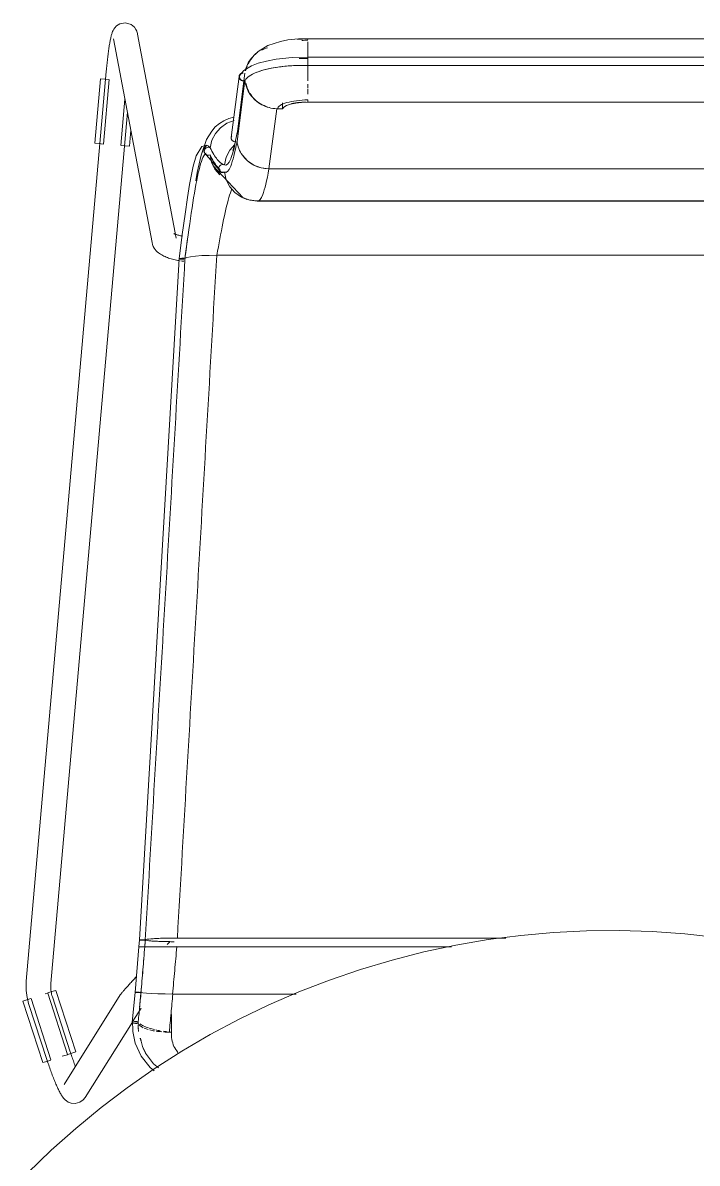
# Model space of a CAD drawing. Header units: millimetres. Extents: x 155927 to 295199, y -4084 to 97293.
# Drawn here: x 216635 to 216964, y 12593 to 13148 of the extents above; entities that cross this region are included whole.
import ezdxf

# ---------------------------------------------------------------- set-up
doc = ezdxf.new("R2010")
doc.units = ezdxf.units.MM
doc.header["$MEASUREMENT"] = 0
doc.layers.add('I-FURN', color=8, linetype='CONTINUOUS', lineweight=9)

msp = doc.modelspace()

# ---------------------------------------------------------------- linework, layer by layer
at = {"layer": 'I-FURN'}
for p, q in [((216682.38, 13147.84), (216680.73, 13146.8)), ((216685.14, 13148.32), (216682.38, 13147.84)), ((216687.89, 13147.49), (216685.14, 13148.32)), ((216687.89, 13147.49), (216689.47, 13146.17)), ((216678.22, 13142.13), (216678.11, 13141.71)), ((216678.32, 13142.53), (216678.22, 13142.13)), ((216678.44, 13142.93), (216678.32, 13142.53)), ((216678.56, 13143.32), (216678.44, 13142.93)), ((216678.71, 13143.73), (216678.56, 13143.32)), ((216678.87, 13144.15), (216678.71, 13143.73)), ((216679.09, 13144.63), (216678.87, 13144.15)), ((216679.39, 13145.19), (216679.09, 13144.63)), ((216679.87, 13145.89), (216679.39, 13145.19)), ((216680.73, 13146.8), (216679.87, 13145.89)), ((216689.47, 13146.17), (216690.22, 13145.09)), ((216690.22, 13145.09), (216690.59, 13144.29)), ((216690.59, 13144.29), (216690.81, 13143.66)), ((216690.81, 13143.66), (216690.94, 13143.15)), ((216690.94, 13143.15), (216691.03, 13142.73)), ((216709.84, 13043.44), (216691.03, 13142.73)), ((216677.16, 13136.66), (216677.07, 13136.06)), ((216677.25, 13137.24), (216677.16, 13136.66)), ((216677.35, 13137.81), (216677.25, 13137.24)), ((216677.44, 13138.36), (216677.35, 13137.81)), ((216677.53, 13138.9), (216677.44, 13138.36)), ((216677.63, 13139.41), (216677.53, 13138.9)), ((216677.72, 13139.91), (216677.63, 13139.41)), ((216677.82, 13140.39), (216677.72, 13139.91)), ((216677.91, 13140.84), (216677.82, 13140.39)), ((216678.01, 13141.29), (216677.91, 13140.84)), ((216678.11, 13141.71), (216678.01, 13141.29)), ((216679.24, 13140.5), (216698.05, 13041.21)), ((216749.85, 13134.4), (216754.56, 13137.27)), ((216754.56, 13137.27), (216760.71, 13139.29)), ((216760.71, 13139.29), (216764.21, 13139.95)), ((216764.21, 13139.95), (216769.42, 13140.46)), ((216769.42, 13140.46), (216773.94, 13140.55)), ((216773.94, 13140.55), (216773.94, 13140.38)), ((217068.79, 13140.55), (216773.94, 13140.55)), ((216773.94, 13140.25), (216773.94, 13140.53)), ((216773.94, 13137.3), (216773.94, 13139.05)), ((216773.94, 13134.45), (216773.94, 13137.03)), ((216676.46, 13131.43), (216676.37, 13130.72)), ((216676.54, 13132.13), (216676.46, 13131.43)), ((216676.63, 13132.81), (216676.54, 13132.13)), ((216676.71, 13133.49), (216676.63, 13132.81)), ((216676.8, 13134.15), (216676.71, 13133.49)), ((216676.89, 13134.8), (216676.8, 13134.15)), ((216676.98, 13135.44), (216676.89, 13134.8)), ((216677.07, 13136.06), (216676.98, 13135.44)), ((216746.2, 13130.5), (216747.87, 13132.57)), ((216747.87, 13132.57), (216749.85, 13134.4)), ((216758.49, 13130.56), (216766.38, 13131.36)), ((216766.38, 13131.36), (216773.94, 13131.51)), ((216773.94, 13134.29), (216773.94, 13131.27)), ((216773.94, 13131.26), (216773.94, 13134.28)), ((217068.79, 13131.51), (216773.94, 13131.51)), ((216773.94, 13127.55), (216773.94, 13131.51)), ((216773.94, 13131.51), (216773.94, 13131.44)), ((216773.94, 13131.44), (216773.94, 13131.24)), ((216773.94, 13131.24), (216773.94, 13130.94)), ((216773.94, 13130.94), (216773.94, 13130.55)), ((216675.84, 13125.56), (216675.77, 13124.81)), ((216675.91, 13126.31), (216675.84, 13125.56)), ((216675.98, 13127.06), (216675.91, 13126.31)), ((216676.06, 13127.8), (216675.98, 13127.06)), ((216676.14, 13128.54), (216676.06, 13127.8)), ((216676.21, 13129.27), (216676.14, 13128.54)), ((216676.29, 13130), (216676.21, 13129.27)), ((216676.37, 13130.72), (216676.29, 13130)), ((216742.73, 13125.12), (216746.56, 13127.42)), ((216744.87, 13128.23), (216746.2, 13130.5)), ((216746.56, 13127.42), (216749.73, 13128.61)), ((216749.73, 13128.61), (216753.77, 13129.69)), ((216752.6, 13125.35), (216749.78, 13124.47)), ((216756.1, 13126.15), (216752.6, 13125.35)), ((216753.77, 13129.69), (216758.49, 13130.56)), ((216761.54, 13126.98), (216756.1, 13126.15)), ((216767.52, 13127.46), (216761.54, 13126.98)), ((216773.94, 13127.55), (216767.52, 13127.46)), ((216773.94, 13130.55), (216773.94, 13130.09)), ((216773.94, 13130.09), (216773.94, 13129.6)), ((216773.94, 13129.6), (216773.94, 13129.1)), ((216773.94, 13129.1), (216773.94, 13128.63)), ((216773.94, 13128.63), (216773.94, 13128.21)), ((216773.94, 13128.21), (216773.94, 13127.88)), ((216773.94, 13127.88), (216773.94, 13127.66)), ((216773.94, 13127.66), (216773.94, 13127.55)), ((216773.94, 13127.58), (216773.94, 13123.76)), ((216773.94, 13123.76), (216773.94, 13127.58)), ((216773.94, 13127.55), (217068.79, 13127.55)), ((216675.76, 13124.65), (216636.81, 12681.33)), ((216670.19, 13089.63), (216672.95, 13121.04)), ((216672.95, 13121.04), (216674.99, 13120.86)), ((216674.42, 13089.26), (216677.18, 13120.67)), ((216674.99, 13120.86), (216677.05, 13120.68)), ((216675.77, 13124.81), (216675.76, 13124.65)), ((216736.63, 13092.46), (216740.48, 13122.24)), ((216739.46, 13090.55), (216743.3, 13120.26)), ((216739.48, 13094.1), (216743.32, 13123.8)), ((216740.84, 13122.74), (216742.73, 13125.12)), ((216742.55, 13117.83), (216743.17, 13122.61)), ((216749.78, 13124.47), (216749.27, 13124.28)), ((216773.94, 13120.01), (216773.94, 13123.57)), ((216773.94, 13116.54), (216773.94, 13118.38)), ((216773.94, 13116.06), (216773.94, 13113.87)), ((216684.85, 13111.12), (216682.87, 13088.52)), ((216761.58, 13109.39), (216761.58, 13106.39)), ((216763.57, 13108.04), (216765.56, 13108.71)), ((216765.56, 13108.71), (216768.05, 13109.22)), ((216768.05, 13109.22), (216770.9, 13109.54)), ((216770.9, 13109.54), (216773.94, 13109.65)), ((216773.94, 13113.56), (216773.94, 13113.91)), ((217068.79, 13109.7), (216773.94, 13109.7)), ((216773.94, 13109.65), (217068.79, 13109.65)), ((216648.77, 12680.28), (216686.06, 13104.78)), ((216755.01, 13077.18), (216758.87, 13106.46)), ((216758.87, 13106.46), (216761.58, 13106.39)), ((216761.58, 13106.39), (216762.22, 13107.25)), ((216762.22, 13107.25), (216763.57, 13108.04)), ((216728.89, 13097.57), (216727.16, 13095.6)), ((216730.87, 13099.25), (216728.89, 13097.57)), ((216733.07, 13100.63), (216730.87, 13099.25)), ((216734.57, 13099.4), (216731.48, 13097.22)), ((216735.44, 13101.65), (216733.07, 13100.63)), ((216738.08, 13100.8), (216734.57, 13099.4)), ((216737.94, 13102.31), (216735.44, 13101.65)), ((216687.1, 13088.15), (216687.79, 13096.04)), ((216727.16, 13095.6), (216724.65, 13091.49)), ((216729, 13094.4), (216727.26, 13091.08)), ((216731.48, 13097.22), (216729, 13094.4)), ((216736.68, 13092.7), (216736.62, 13092.23)), ((216736.62, 13092.23), (216736.68, 13091.76)), ((216736.87, 13093.14), (216736.68, 13092.7)), ((216738.23, 13088.59), (216739.6, 13094.88)), ((216672.23, 13089.45), (216670.19, 13089.63)), ((216674.29, 13089.27), (216672.23, 13089.45)), ((216685.05, 13088.33), (216682.99, 13088.51)), ((216687.1, 13088.15), (216685.05, 13088.33)), ((216719.58, 13083.5), (216722.35, 13088.13)), ((216724.65, 13091.49), (216721.98, 13083.86)), ((216722.35, 13088.13), (216724.54, 13088.66)), ((216723.56, 13086.23), (216723.76, 13086.68)), ((216723.75, 13086.68), (216723.56, 13086.23)), ((216724.05, 13087.08), (216723.75, 13086.68)), ((216723.76, 13086.68), (216724.06, 13087.08)), ((216724.44, 13087.39), (216724.05, 13087.08)), ((216724.06, 13087.08), (216724.44, 13087.38)), ((216724.44, 13087.38), (216724.9, 13087.58)), ((216724.9, 13087.58), (216724.44, 13087.39)), ((216724.54, 13088.66), (216725.45, 13088.37)), ((216725.39, 13087.66), (216724.9, 13087.58)), ((216724.9, 13087.58), (216725.39, 13087.65)), ((216725.89, 13087.61), (216725.39, 13087.66)), ((216725.39, 13087.65), (216725.89, 13087.61)), ((216725.89, 13087.61), (216726.36, 13087.45)), ((216726.36, 13087.45), (216725.89, 13087.61)), ((216727.26, 13091.08), (216726.36, 13087.45)), ((216738.47, 13089.06), (216735.97, 13086.19)), ((216736.68, 13091.76), (216736.87, 13091.32)), ((216736.87, 13091.32), (216737.17, 13090.93)), ((216737.17, 13090.93), (216737.55, 13090.63)), ((216737.47, 13086.16), (216738.23, 13088.59)), ((216737.55, 13090.63), (216738, 13090.44)), ((216738, 13090.44), (216738.49, 13090.36)), ((216738.49, 13090.36), (216738.99, 13090.4)), ((216718.18, 13078.5), (216719.58, 13083.5)), ((216721.98, 13083.86), (216720.09, 13075.34)), ((216723.56, 13086.23), (216723.48, 13085.74)), ((216723.48, 13085.74), (216723.54, 13085.26)), ((216723.49, 13085.74), (216723.56, 13086.23)), ((216723.55, 13085.26), (216723.49, 13085.74)), ((216723.54, 13085.26), (216723.73, 13084.8)), ((216723.73, 13084.8), (216723.55, 13085.26)), ((216723.68, 13084.89), (216731.81, 13075.47)), ((216723.84, 13084.62), (216723.71, 13084.83)), ((216724.02, 13084.4), (216723.73, 13084.8)), ((216723.73, 13084.8), (216724.01, 13084.39)), ((216724.01, 13084.39), (216724.39, 13084.08)), ((216724.4, 13084.08), (216724.02, 13084.4)), ((216724.39, 13084.08), (216724.84, 13083.87)), ((216724.85, 13083.87), (216724.4, 13084.08)), ((216724.84, 13083.87), (216725.33, 13083.78)), ((216725.34, 13083.78), (216724.85, 13083.87)), ((216725.33, 13083.78), (216725.83, 13083.81)), ((216725.84, 13083.81), (216725.34, 13083.78)), ((216725.83, 13083.81), (216726.31, 13083.96)), ((216726.31, 13083.96), (216725.84, 13083.81)), ((216727.1, 13080.35), (216726.31, 13083.96)), ((216726.31, 13083.96), (216727.09, 13080.35)), ((216734.21, 13082.79), (216733.32, 13079.08)), ((216735.97, 13086.19), (216734.21, 13082.79)), ((216742.09, 13083.79), (216744.58, 13081.05)), ((216744.58, 13081.05), (216747.69, 13078.97)), ((216716.37, 13069.48), (216718.18, 13078.5)), ((216720.09, 13075.34), (216719.35, 13071.27)), ((216727.09, 13080.35), (216728.73, 13077.02)), ((216728.74, 13077.02), (216727.1, 13080.35)), ((216727.79, 13078.7), (216742.39, 13063)), ((216728.73, 13077.02), (216731.14, 13074.19)), ((216731.14, 13074.19), (216728.74, 13077.02)), ((216730.54, 13077.82), (216730.48, 13077.32)), ((216730.48, 13077.32), (216730.55, 13077.81)), ((216730.55, 13076.83), (216730.48, 13077.32)), ((216730.48, 13077.32), (216730.54, 13076.83)), ((216730.73, 13078.28), (216730.54, 13077.82)), ((216730.54, 13076.83), (216730.73, 13076.37)), ((216730.55, 13077.81), (216730.74, 13078.28)), ((216730.74, 13076.37), (216730.55, 13076.83)), ((216731.03, 13078.68), (216730.73, 13078.28)), ((216730.73, 13076.37), (216731.03, 13075.97)), ((216730.74, 13078.28), (216731.03, 13078.68)), ((216731.03, 13075.97), (216730.74, 13076.37)), ((216731.03, 13078.68), (216731.41, 13078.99)), ((216731.41, 13078.99), (216731.03, 13078.68)), ((216731.41, 13075.66), (216731.03, 13075.97)), ((216731.03, 13075.97), (216731.41, 13075.66)), ((216731.86, 13079.2), (216731.41, 13078.99)), ((216731.41, 13078.99), (216731.86, 13079.19)), ((216731.86, 13075.46), (216731.41, 13075.66)), ((216731.41, 13075.66), (216731.86, 13075.45)), ((216731.51, 13075.6), (216734.39, 13075.55)), ((216731.86, 13079.19), (216732.35, 13079.28)), ((216732.35, 13079.28), (216731.86, 13079.2)), ((216732.35, 13075.37), (216731.86, 13075.46)), ((216731.86, 13075.45), (216732.35, 13075.37)), ((216732.35, 13079.28), (216732.85, 13079.24)), ((216732.85, 13079.24), (216732.35, 13079.28)), ((216732.85, 13075.41), (216732.35, 13075.37)), ((216732.35, 13075.37), (216732.85, 13075.41)), ((216732.64, 13079.36), (216733.07, 13079.18)), ((216732.85, 13079.24), (216733.32, 13079.08)), ((216733.32, 13079.08), (216732.85, 13079.24)), ((216733.32, 13075.57), (216732.85, 13075.41)), ((216732.85, 13075.41), (216733.32, 13075.57)), ((216733.32, 13075.57), (216734.21, 13071.86)), ((216747.69, 13078.97), (216751.24, 13077.66)), ((216751.24, 13077.66), (216755.01, 13077.18)), ((217087.72, 13077.18), (216755.01, 13077.18)), ((216755.01, 13077.18), (217087.72, 13077.18)), ((216734.21, 13071.86), (216735.97, 13068.46)), ((216735.97, 13068.47), (216734.22, 13071.86)), ((216715.34, 13063.16), (216716.37, 13069.48)), ((216738.48, 13065.6), (216735.97, 13068.47)), ((216735.97, 13068.46), (216738.47, 13065.59)), ((216738.47, 13065.59), (216741.61, 13063.42)), ((216741.61, 13063.42), (216738.48, 13065.6)), ((216714.16, 13055.15), (216715.34, 13063.16)), ((216741.3, 13063.6), (216745.76, 13061.87)), ((216745.18, 13062.06), (216741.61, 13063.42)), ((216741.61, 13063.42), (216745.18, 13062.05)), ((216742.39, 13063), (216744.32, 13062.29)), ((216748.97, 13061.58), (216745.18, 13062.06)), ((216745.18, 13062.05), (216748.97, 13061.58)), ((216745.76, 13061.87), (216749.51, 13061.43)), ((217093.75, 13061.58), (216748.97, 13061.58)), ((216748.97, 13061.58), (217093.75, 13061.58)), ((216749.51, 13061.43), (217054.31, 13061.43)), ((216712.8, 13045.22), (216714.16, 13055.15)), ((216708.62, 13045.67), (216708.65, 13045.66)), ((216708.65, 13045.66), (216708.72, 13045.61)), ((216708.72, 13045.61), (216708.81, 13045.57)), ((216708.81, 13045.57), (216708.96, 13045.49)), ((216708.96, 13045.49), (216709.16, 13045.4)), ((216709.16, 13045.4), (216709.39, 13045.31)), ((216709.39, 13045.31), (216709.66, 13045.21)), ((216709.66, 13045.21), (216709.96, 13045.1)), ((216709.96, 13045.1), (216710.3, 13044.99)), ((216710.3, 13044.99), (216710.66, 13044.89)), ((216710.66, 13044.89), (216711.06, 13044.78)), ((216711.06, 13044.78), (216711.48, 13044.67)), ((216711.25, 13033.36), (216712.8, 13045.22)), ((216711.48, 13044.67), (216711.92, 13044.57)), ((216711.92, 13044.57), (216712.39, 13044.47)), ((216712.39, 13044.47), (216712.89, 13044.37)), ((216698.05, 13041.21), (216698.31, 13040.22)), ((216698.31, 13040.22), (216698.68, 13039.33)), ((216698.68, 13039.33), (216699.11, 13038.54)), ((216699.11, 13038.54), (216699.6, 13037.85)), ((216699.6, 13037.85), (216700.11, 13037.25)), ((216700.11, 13037.25), (216700.63, 13036.73)), ((216700.63, 13036.73), (216701.16, 13036.28)), ((216701.16, 13036.28), (216701.69, 13035.88)), ((216711.24, 13033.36), (216691.96, 12701.45)), ((216701.69, 13035.88), (216702.23, 13035.52)), ((216702.23, 13035.52), (216702.77, 13035.19)), ((216702.77, 13035.19), (216703.3, 13034.9)), ((216703.3, 13034.9), (216703.85, 13034.63)), ((216703.85, 13034.63), (216704.41, 13034.38)), ((216704.41, 13034.38), (216704.98, 13034.15)), ((216704.98, 13034.15), (216705.57, 13033.93)), ((216705.57, 13033.93), (216706.16, 13033.72)), ((216706.16, 13033.72), (216706.76, 13033.53)), ((216706.76, 13033.53), (216707.38, 13033.34)), ((216707.38, 13033.34), (216708.01, 13033.17)), ((216708.01, 13033.17), (216708.65, 13033.01)), ((216708.65, 13033.01), (216709.31, 13032.86)), ((216709.31, 13032.86), (216709.98, 13032.71)), ((216709.98, 13032.71), (216710.66, 13032.58)), ((216710.66, 13032.58), (216711.35, 13032.45)), ((216711.24, 13033.36), (216711.32, 13033.41)), ((216711.31, 13033.31), (216711.24, 13033.36)), ((216711.32, 13033.41), (216711.25, 13033.36)), ((216711.25, 13033.36), (216711.31, 13033.31)), ((216711.31, 13033.31), (216711.49, 13033.26)), ((216711.49, 13033.26), (216711.31, 13033.31)), ((216711.51, 13033.46), (216711.32, 13033.41)), ((216711.32, 13033.41), (216711.51, 13033.46)), ((216711.49, 13033.26), (216711.78, 13033.21)), ((216711.78, 13033.21), (216711.49, 13033.26)), ((216711.81, 13033.51), (216711.51, 13033.46)), ((216711.51, 13033.46), (216711.81, 13033.51)), ((216711.78, 13033.21), (216712.16, 13033.18)), ((216712.16, 13033.18), (216711.78, 13033.21)), ((216712.2, 13033.54), (216711.81, 13033.51)), ((216711.81, 13033.51), (216712.19, 13033.54)), ((216712.05, 13032.34), (216712.77, 13032.23)), ((216712.16, 13033.18), (216712.61, 13033.16)), ((216712.61, 13033.16), (216712.16, 13033.18)), ((216712.19, 13033.54), (216712.65, 13033.56)), ((216712.65, 13033.56), (216712.2, 13033.54)), ((216712.61, 13033.16), (216713.11, 13033.15)), ((216713.1, 13033.15), (216712.61, 13033.16)), ((216713.14, 13033.57), (216712.65, 13033.56)), ((216712.65, 13033.56), (216713.14, 13033.57)), ((216712.77, 13032.23), (216713.5, 13032.13)), ((216713.6, 13033.15), (216713.1, 13033.15)), ((216713.11, 13033.15), (216713.6, 13033.15)), ((216713.64, 13033.57), (216713.14, 13033.57)), ((216713.14, 13033.57), (216713.64, 13033.57)), ((216714.11, 13033.55), (216713.64, 13033.57)), ((216713.64, 13033.57), (216714.11, 13033.55)), ((216714.11, 13033.55), (216715.02, 13033.95)), ((216715.02, 13033.95), (216714.11, 13033.55)), ((216716.76, 13034.32), (216715.02, 13033.95)), ((216715.02, 13033.95), (216716.75, 13034.31)), ((216719.26, 13034.63), (216716.76, 13034.32)), ((216716.76, 13034.32), (216719.22, 13034.63)), ((216719.22, 13034.63), (216722.31, 13034.86)), ((216722.36, 13034.87), (216719.26, 13034.63)), ((216722.36, 13034.87), (216725.83, 13035.02)), ((216725.89, 13035.02), (216722.36, 13034.87)), ((216725.89, 13035.02), (216729.58, 13035.08)), ((216729.66, 13035.08), (216725.89, 13035.02)), ((217113.06, 13035.08), (216729.66, 13035.08)), ((216729.66, 13035.08), (217113.06, 13035.08)), ((216877.77, 12703.66), (216861.9, 12701.6)), ((216893.7, 12705.08), (216877.77, 12703.66)), ((216909.68, 12705.87), (216893.7, 12705.08)), ((216925.68, 12706.02), (216909.68, 12705.87)), ((216941.67, 12705.53), (216925.68, 12706.02)), ((216957.63, 12704.39), (216941.67, 12705.53)), ((216973.53, 12702.62), (216957.63, 12704.39)), ((216691.68, 12698.09), (216689.86, 12675.89)), ((216691.75, 12698.09), (216691.68, 12698.09)), ((216691.68, 12698.09), (216691.75, 12698.09)), ((216691.69, 12698.09), (216691.95, 12701.45)), ((216691.75, 12698.09), (216691.69, 12698.09)), ((216691.69, 12698.09), (216691.75, 12698.09)), ((216692.23, 12698.09), (216691.94, 12698.09)), ((216691.94, 12698.09), (216692.23, 12698.09)), ((216692.02, 12701.48), (216691.96, 12701.45)), ((216691.96, 12701.45), (216692.03, 12701.42)), ((216692.21, 12701.51), (216692.02, 12701.48)), ((216692.03, 12701.42), (216692.22, 12701.4)), ((216692.5, 12701.53), (216692.21, 12701.51)), ((216692.22, 12701.4), (216692.51, 12701.37)), ((216692.62, 12698.1), (216692.23, 12698.1)), ((216692.61, 12698.09), (216692.23, 12698.09)), ((216692.23, 12698.09), (216692.61, 12698.09)), ((216692.24, 12698.1), (216692.62, 12698.1)), ((216692.89, 12701.55), (216692.5, 12701.53)), ((216692.51, 12701.37), (216692.89, 12701.36)), ((216693.07, 12698.09), (216692.61, 12698.09)), ((216692.61, 12698.09), (216693.06, 12698.09)), ((216692.62, 12698.1), (216693.07, 12698.1)), ((216693.07, 12698.1), (216692.62, 12698.1)), ((216693.34, 12701.56), (216692.89, 12701.55)), ((216692.89, 12701.36), (216693.34, 12701.35)), ((216693.06, 12698.09), (216693.55, 12698.08)), ((216693.07, 12698.1), (216693.56, 12698.1)), ((216693.56, 12698.1), (216693.07, 12698.1)), ((216693.56, 12698.08), (216693.07, 12698.09)), ((216693.83, 12701.56), (216693.34, 12701.56)), ((216693.34, 12701.35), (216693.83, 12701.34)), ((216693.55, 12698.08), (216694.05, 12698.08)), ((216693.56, 12698.1), (216694.06, 12698.1)), ((216694.06, 12698.1), (216693.56, 12698.1)), ((216694.05, 12698.08), (216693.56, 12698.08)), ((216694.32, 12701.56), (216693.83, 12701.56)), ((216693.83, 12701.34), (216694.33, 12701.34)), ((216694.52, 12698.09), (216694.05, 12698.08)), ((216694.05, 12698.08), (216694.52, 12698.09)), ((216694.06, 12698.1), (216694.53, 12698.1)), ((216694.53, 12698.1), (216694.06, 12698.1)), ((216694.79, 12701.55), (216694.32, 12701.56)), ((216694.33, 12701.34), (216694.8, 12701.35)), ((216695.41, 12698.07), (216694.52, 12698.09)), ((216694.52, 12698.09), (216695.41, 12698.07)), ((216695.68, 12701.76), (216694.79, 12701.55)), ((216694.8, 12701.35), (216695.7, 12701.14)), ((216697.15, 12698.06), (216695.41, 12698.07)), ((216695.41, 12698.07), (216697.15, 12698.06)), ((216697.17, 12698.13), (216695.42, 12698.11)), ((216695.43, 12698.11), (216697.18, 12698.13)), ((216697.43, 12701.95), (216695.68, 12701.76)), ((216695.7, 12701.14), (216697.45, 12700.95)), ((216697.15, 12698.06), (216699.66, 12698.05)), ((216699.66, 12698.05), (216697.16, 12698.06)), ((216699.67, 12698.14), (216697.17, 12698.13)), ((216697.18, 12698.13), (216699.68, 12698.14)), ((216699.93, 12702.12), (216697.43, 12701.95)), ((216697.45, 12700.95), (216699.95, 12700.79)), ((216702.79, 12698.04), (216699.66, 12698.05)), ((216699.66, 12698.05), (216702.79, 12698.04)), ((216702.8, 12698.15), (216699.67, 12698.14)), ((216699.68, 12698.14), (216702.8, 12698.15)), ((216703.06, 12702.24), (216699.93, 12702.12)), ((216699.95, 12700.79), (216703.07, 12700.66)), ((216706.36, 12698.03), (216702.79, 12698.04)), ((216702.79, 12698.04), (216706.36, 12698.03)), ((216706.63, 12702.32), (216703.06, 12702.24)), ((216703.07, 12700.66), (216706.62, 12700.59)), ((216706.92, 12700.7), (216705.45, 12699.18)), ((216710.13, 12698.16), (216706.35, 12698.15)), ((216706.36, 12698.15), (216710.13, 12698.16)), ((216710.15, 12698.03), (216706.36, 12698.03)), ((216706.36, 12698.03), (216710.15, 12698.03)), ((216706.62, 12700.59), (216708.87, 12700.56)), ((216710.41, 12702.35), (216706.63, 12702.32)), ((216843.89, 12698.03), (216710.15, 12698.03)), ((216710.15, 12698.03), (216843.89, 12698.03)), ((216870.44, 12702.35), (216710.41, 12702.35)), ((216710.41, 12702.35), (216870.44, 12702.35)), ((216846.13, 12698.9), (216830.48, 12695.58)), ((216861.9, 12701.6), (216846.13, 12698.9)), ((216830.48, 12695.58), (216814.98, 12691.63)), ((216799.64, 12687.07), (216784.5, 12681.9)), ((216814.98, 12691.63), (216799.64, 12687.07)), ((216636.81, 12681.33), (216636.73, 12680.19)), ((216687.44, 12680.3), (216687.82, 12680.71)), ((216687.82, 12680.71), (216688.21, 12681.14)), ((216688.21, 12681.14), (216688.62, 12681.57)), ((216688.62, 12681.57), (216689.03, 12682.02)), ((216689.03, 12682.02), (216689.45, 12682.47)), ((216689.45, 12682.47), (216689.88, 12682.93)), ((216689.88, 12682.93), (216690.32, 12683.4)), ((216784.5, 12681.9), (216769.58, 12676.13)), ((216636.73, 12680.19), (216636.7, 12679.05)), ((216636.7, 12679.05), (216636.72, 12677.9)), ((216636.72, 12677.9), (216636.78, 12676.76)), ((216636.78, 12676.76), (216636.88, 12675.63)), ((216636.88, 12675.63), (216637.03, 12674.49)), ((216645.95, 12675.15), (216647.11, 12675.52)), ((216647.21, 12675.56), (216656.9, 12645.55)), ((216647.33, 12675.59), (216649.3, 12676.23)), ((216648.7, 12678.93), (216648.72, 12679.59)), ((216648.71, 12678.26), (216648.7, 12678.93)), ((216648.75, 12677.6), (216648.71, 12678.26)), ((216648.72, 12679.59), (216648.76, 12680.25)), ((216648.81, 12676.94), (216648.75, 12677.6)), ((216648.76, 12680.25), (216648.77, 12680.28)), ((216648.9, 12676.29), (216648.81, 12676.94)), ((216649.01, 12675.63), (216648.9, 12676.29)), ((216649.15, 12674.99), (216649.01, 12675.63)), ((216649.3, 12676.23), (216651.25, 12676.86)), ((216660.94, 12646.85), (216651.25, 12676.86)), ((216682.82, 12674.95), (216683, 12675.21)), ((216683, 12675.21), (216683.18, 12675.44)), ((216683.18, 12675.44), (216683.35, 12675.66)), ((216683.35, 12675.66), (216683.53, 12675.88)), ((216683.53, 12675.88), (216683.72, 12676.11)), ((216683.72, 12676.11), (216683.92, 12676.35)), ((216683.92, 12676.35), (216684.14, 12676.6)), ((216684.14, 12676.6), (216684.37, 12676.87)), ((216684.37, 12676.87), (216684.61, 12677.15)), ((216684.61, 12677.15), (216684.87, 12677.44)), ((216684.87, 12677.44), (216685.14, 12677.75)), ((216685.14, 12677.75), (216685.43, 12678.08)), ((216685.43, 12678.08), (216685.73, 12678.41)), ((216685.73, 12678.41), (216686.04, 12678.76)), ((216686.04, 12678.76), (216686.37, 12679.13)), ((216686.37, 12679.13), (216686.72, 12679.51)), ((216686.72, 12679.51), (216687.07, 12679.9)), ((216687.07, 12679.9), (216687.44, 12680.3)), ((216689.85, 12675.89), (216688.43, 12661.4)), ((216689.92, 12675.92), (216689.85, 12675.89)), ((216689.85, 12675.89), (216689.92, 12675.87)), ((216689.86, 12675.89), (216689.92, 12675.92)), ((216689.93, 12675.87), (216689.86, 12675.89)), ((216690.11, 12675.94), (216689.92, 12675.92)), ((216689.92, 12675.92), (216690.11, 12675.94)), ((216689.92, 12675.87), (216690.11, 12675.84)), ((216690.4, 12675.96), (216690.11, 12675.94)), ((216690.11, 12675.94), (216690.4, 12675.96)), ((216690.11, 12675.84), (216690.41, 12675.82)), ((216690.41, 12675.82), (216690.12, 12675.84)), ((216690.78, 12675.98), (216690.4, 12675.96)), ((216690.4, 12675.96), (216690.78, 12675.98)), ((216690.41, 12675.82), (216690.79, 12675.8)), ((216690.8, 12675.8), (216690.41, 12675.82)), ((216691.23, 12675.99), (216690.78, 12675.98)), ((216690.78, 12675.98), (216691.23, 12675.99)), ((216690.79, 12675.8), (216691.24, 12675.79)), ((216691.25, 12675.79), (216690.8, 12675.8)), ((216691.72, 12675.99), (216691.23, 12675.99)), ((216691.23, 12675.99), (216691.73, 12675.99)), ((216691.24, 12675.79), (216691.74, 12675.79)), ((216691.74, 12675.79), (216691.25, 12675.79)), ((216691.74, 12675.79), (216692.23, 12675.79)), ((216692.24, 12675.79), (216691.74, 12675.79)), ((216692.69, 12675.98), (216692.22, 12675.99)), ((216692.22, 12675.99), (216692.69, 12675.98)), ((216692.23, 12675.79), (216692.7, 12675.8)), ((216692.71, 12675.8), (216692.24, 12675.79)), ((216692.7, 12675.8), (216693.6, 12675.61)), ((216693.59, 12675.61), (216692.71, 12675.8)), ((216695.31, 12675.43), (216693.6, 12675.61)), ((216693.6, 12675.61), (216695.33, 12675.43)), ((216697.77, 12675.28), (216695.33, 12675.43)), ((216695.33, 12675.43), (216697.81, 12675.28)), ((216700.84, 12675.16), (216697.81, 12675.28)), ((216697.81, 12675.28), (216700.91, 12675.16)), ((216704.35, 12675.09), (216700.91, 12675.16)), ((216700.91, 12675.16), (216704.34, 12675.09)), ((216704.44, 12675.09), (216708.2, 12675.06)), ((216708.08, 12675.06), (216704.44, 12675.09)), ((216769.58, 12676.13), (216754.9, 12669.76)), ((216635.1, 12671.64), (216637.05, 12672.27)), ((216644.79, 12641.64), (216635.1, 12671.64)), ((216637.03, 12674.49), (216637.23, 12673.37)), ((216637.05, 12672.27), (216639.02, 12672.91)), ((216637.23, 12673.37), (216637.47, 12672.25)), ((216637.47, 12672.25), (216637.75, 12671.15)), ((216637.75, 12671.15), (216638.08, 12670.05)), ((216638.08, 12670.05), (216638.1, 12670.01)), ((216638.1, 12670.01), (216646.81, 12643.19)), ((216648.83, 12642.94), (216639.14, 12672.95)), ((216649.32, 12674.35), (216649.15, 12674.99)), ((216649.51, 12673.71), (216649.32, 12674.35)), ((216658.22, 12646.9), (216649.51, 12673.71)), ((216682.61, 12674.62), (216655.3, 12631.04)), ((216682.61, 12674.62), (216682.82, 12674.95)), ((216708.2, 12675.06), (216768.32, 12675.06)), ((216768.32, 12675.06), (216708.2, 12675.06)), ((216754.9, 12669.76), (216740.49, 12662.81)), ((216688.74, 12661.81), (216692.77, 12668.25)), ((216707.5, 12665.02), (216707.5, 12655.27)), ((216665.47, 12624.67), (216688.5, 12661.43)), ((216688.64, 12656.83), (216688.56, 12662.29)), ((216740.49, 12662.81), (216726.37, 12655.29)), ((216689.86, 12651.18), (216688.64, 12656.83)), ((216707.55, 12656.51), (216706.51, 12656.51)), ((216726.37, 12655.29), (216712.56, 12647.22)), ((216692.76, 12644.87), (216689.86, 12651.18)), ((216695.33, 12645.58), (216693.42, 12649.27)), ((216646.74, 12642.27), (216644.79, 12641.64)), ((216648.71, 12642.9), (216646.74, 12642.27)), ((216646.96, 12642.74), (216646.81, 12643.19)), ((216647.2, 12642), (216646.96, 12642.74)), ((216647.45, 12641.26), (216647.2, 12642)), ((216654.32, 12644.72), (216656.8, 12645.52)), ((216658.99, 12646.22), (216657.02, 12645.59)), ((216658.33, 12646.57), (216658.22, 12646.9)), ((216658.56, 12645.88), (216658.33, 12646.57)), ((216658.79, 12645.19), (216658.56, 12645.88)), ((216659.02, 12644.51), (216658.79, 12645.19)), ((216660.94, 12646.85), (216658.99, 12646.22)), ((216659.25, 12643.83), (216659.02, 12644.51)), ((216659.49, 12643.15), (216659.25, 12643.83)), ((216659.72, 12642.49), (216659.49, 12643.15)), ((216659.96, 12641.83), (216659.72, 12642.49)), ((216660.2, 12641.18), (216659.96, 12641.83)), ((216697.09, 12639.34), (216692.76, 12644.87)), ((216698.83, 12641.01), (216695.33, 12645.58)), ((216712.56, 12647.22), (216699.08, 12638.59)), ((216647.7, 12640.53), (216647.45, 12641.26)), ((216647.95, 12639.8), (216647.7, 12640.53)), ((216648.2, 12639.08), (216647.95, 12639.8)), ((216648.46, 12638.36), (216648.2, 12639.08)), ((216648.71, 12637.65), (216648.46, 12638.36)), ((216648.97, 12636.96), (216648.71, 12637.65)), ((216649.22, 12636.27), (216648.97, 12636.96)), ((216649.47, 12635.59), (216649.22, 12636.27)), ((216660.43, 12640.55), (216660.2, 12641.18)), ((216660.66, 12639.93), (216660.43, 12640.55)), ((216699.08, 12638.59), (216685.96, 12629.44)), ((216699.15, 12637.7), (216697.09, 12639.34)), ((216701.17, 12639.04), (216698.83, 12641.01)), ((216649.73, 12634.92), (216649.47, 12635.59)), ((216649.98, 12634.27), (216649.73, 12634.92)), ((216650.23, 12633.63), (216649.98, 12634.27)), ((216650.48, 12633.01), (216650.23, 12633.63)), ((216650.73, 12632.39), (216650.48, 12633.01)), ((216650.98, 12631.8), (216650.73, 12632.39)), ((216651.23, 12631.22), (216650.98, 12631.8)), ((216651.47, 12630.66), (216651.23, 12631.22)), ((216651.71, 12630.11), (216651.47, 12630.66)), ((216651.95, 12629.59), (216651.71, 12630.11)), ((216652.18, 12629.08), (216651.95, 12629.59)), ((216652.41, 12628.59), (216652.18, 12629.08)), ((216652.65, 12628.11), (216652.41, 12628.59)), ((216652.87, 12627.66), (216652.65, 12628.11)), ((216653.1, 12627.22), (216652.87, 12627.66)), ((216653.33, 12626.79), (216653.1, 12627.22)), ((216653.56, 12626.38), (216653.33, 12626.79)), ((216653.8, 12625.98), (216653.56, 12626.38)), ((216654.04, 12625.59), (216653.8, 12625.98)), ((216654.3, 12625.2), (216654.04, 12625.59)), ((216654.57, 12624.81), (216654.3, 12625.2)), ((216685.96, 12629.44), (216673.22, 12619.77)), ((216654.89, 12624.41), (216654.57, 12624.81)), ((216655.26, 12623.98), (216654.89, 12624.41)), ((216655.72, 12623.52), (216655.26, 12623.98)), ((216656.35, 12623), (216655.72, 12623.52)), ((216657.26, 12622.43), (216656.35, 12623)), ((216658.64, 12621.91), (216657.26, 12622.43)), ((216660.62, 12621.74), (216658.64, 12621.91)), ((216662.84, 12622.32), (216660.62, 12621.74)), ((216673.22, 12619.77), (216660.87, 12609.59)), ((216664.58, 12623.55), (216662.84, 12622.32)), ((216664.58, 12623.55), (216665.47, 12624.67)), ((216660.87, 12609.59), (216648.94, 12598.93)), ((216648.94, 12598.93), (216637.45, 12587.81))]:
    msp.add_line(p, q, dxfattribs=at)
for centre, major_axis, ratio, start_param, end_param in [((216773.94, 13136.27), (-12.4, 0), 0.287441, 4.712389, 4.950404), ((216773.94, 13124.8), (0, -15.75), 0.000004, 5.8107, 5.99294), ((216738.58, 13092.23), (-1.96, 0), 0.955139, 5.775592, 8.064923), ((216755.14, 13092.25), (-15.78, 0), 0.955139, 0.112537, 0.354036), ((216755.14, 13092.25), (-15.78, 0), 0.955139, 0.354206, 0.595753), ((216755.14, 13092.25), (-15.78, 0), 0.955139, 0.595876, 1.562553)]:
    msp.add_ellipse(centre, major_axis=major_axis, ratio=ratio, start_param=start_param, end_param=end_param, dxfattribs=at)
for points in [[(216768.97, 13140.24), (216770.55, 13140.39), (216772.22, 13140.46), (216773.94, 13140.45)], [(216754.33, 13136.1), (216753.38, 13135.84), (216752.44, 13135.49), (216751.55, 13135.07)], [(216769.67, 13130.96), (216771.09, 13131), (216772.51, 13131), (216773.94, 13130.97)], [(216743.51, 13120.25), (216743.86, 13120.97), (216745.17, 13122.38), (216748.87, 13124.28), (216753.94, 13125.81), (216760.08, 13126.92), (216766.94, 13127.55), (216771.59, 13127.62), (216773.94, 13127.58)], [(216743.79, 13125.21), (216743.94, 13125.86), (216744.14, 13126.51), (216744.38, 13127.14)], [(216743.04, 13120.1), (216742.96, 13120.09), (216742.79, 13120.07), (216742.63, 13120.07), (216742.54, 13120.07)], [(216743.3, 13120.26), (216743.45, 13119.01), (216744.03, 13116.64), (216745.8, 13113.3), (216748.33, 13110.46), (216751.47, 13108.27), (216755.07, 13106.86), (216757.57, 13106.5), (216758.87, 13106.46)], [(216745.29, 13114.74), (216744.59, 13116), (216744.19, 13117.37), (216743.85, 13118.75)], [(216759.11, 13106.47), (216759.37, 13107.58), (216762.75, 13109.75), (216770.15, 13110.71), (216773.94, 13110.77)], [(216773.1, 13109.7), (216770.32, 13109.64), (216767.18, 13109.37), (216765.56, 13108.76)], [(216739.46, 13090.55), (216738.44, 13085.05), (216736.39, 13076.99), (216734.34, 13075.02), (216733.32, 13075.57)], [(216748.97, 13061.58), (216749.15, 13061.48), (216749.33, 13061.43), (216749.51, 13061.43)], [(216715.29, 13042.72), (216714.9, 13039.69), (216714.52, 13036.62), (216714.13, 13033.56)], [(216694.79, 12701.55), (216698.01, 12756.96), (216704.45, 12867.72), (216710.89, 12978.31), (216714.11, 13033.55)], [(216720, 12868.84), (216723.19, 12924.3), (216726.39, 12979.72), (216729.58, 13035.08)], [(216710.41, 12702.35), (216713.61, 12757.87), (216716.8, 12813.4), (216720, 12868.84)], [(216694.8, 12701.35), (216694.2, 12701.34), (216692.7, 12701.34), (216691.95, 12701.41), (216691.95, 12701.45)], [(216692.71, 12675.8), (216693.01, 12679.51), (216693.61, 12686.93), (216694.22, 12694.37), (216694.52, 12698.09)], [(216694.79, 12701.55), (216694.75, 12700.97), (216694.66, 12699.82), (216694.57, 12698.66), (216694.52, 12698.09)], [(216694.8, 12701.35), (216694.75, 12700.81), (216694.66, 12699.73), (216694.57, 12698.64), (216694.53, 12698.1)], [(216709.12, 12686.54), (216709.46, 12690.37), (216709.8, 12694.2), (216710.15, 12698.03)], [(216693.9, 12690.55), (216693.94, 12690.96), (216693.97, 12691.37), (216694, 12691.78)], [(216692.69, 12675.98), (216693, 12679.63), (216693.3, 12683.28), (216693.6, 12686.93)], [(216708.08, 12675.06), (216708.43, 12678.88), (216708.77, 12682.71), (216709.12, 12686.54)], [(216692.7, 12675.8), (216692.47, 12673.27), (216691.99, 12668.24), (216691.51, 12663.29), (216691.27, 12660.84)], [(216692.69, 12675.98), (216692.46, 12673.61), (216692.22, 12671.25), (216691.99, 12668.9)], [(216708.2, 12675.06), (216707.9, 12671.93), (216707.31, 12665.68), (216706.76, 12659.54), (216706.51, 12656.51)], [(216688.62, 12662.15), (216688.66, 12662.1), (216688.78, 12662.01), (216689.08, 12661.88), (216689.46, 12661.76), (216689.92, 12661.67), (216690.41, 12661.6), (216690.91, 12661.57), (216691.22, 12661.57), (216691.37, 12661.58)], [(216693.82, 12658.68), (216693.12, 12659), (216691.98, 12659.7), (216691.41, 12660.45), (216691.27, 12660.84)], [(216691.31, 12660.01), (216691.32, 12659.36), (216691.36, 12658.71), (216691.42, 12658.07)], [(216691.45, 12656.85), (216691.36, 12657.66), (216691.35, 12658.49), (216691.35, 12659.31)], [(216692.28, 12660.49), (216692.69, 12660.17), (216693.21, 12659.84), (216693.85, 12659.53)], [(216694.1, 12659.42), (216694.73, 12659.12), (216695.48, 12658.84), (216696.29, 12658.58)], [(216696.25, 12657.79), (216695.52, 12658), (216694.88, 12658.23), (216694.28, 12658.48)], [(216696.72, 12658.42), (216697.52, 12658.17), (216698.4, 12657.95), (216699.32, 12657.73)], [(216692.24, 12653.6), (216692.37, 12653.13), (216692.51, 12652.67), (216692.67, 12652.21)], [(216699.3, 12657.11), (216698.46, 12657.25), (216697.65, 12657.42), (216696.91, 12657.61)], [(216699.98, 12657.58), (216700.62, 12657.44), (216701.29, 12657.3), (216701.97, 12657.18)], [(216702.79, 12656.68), (216701.88, 12656.75), (216701, 12656.85), (216700.15, 12656.98)], [(216703.67, 12656.93), (216704.14, 12656.86), (216704.62, 12656.81), (216705.1, 12656.76)], [(216706.51, 12656.51), (216705.55, 12656.52), (216704.62, 12656.55), (216703.71, 12656.61)], [(216707.5, 12654.99), (216707.49, 12655.5), (216707.51, 12656), (216707.55, 12656.51)]]:
    msp.add_open_spline(points, degree=3, dxfattribs=at)
for points, knots in [([(216749.58, 13133.93), (216749.18, 13133.65), (216747.81, 13132.61), (216745.81, 13130.45), (216744.2, 13127.6), (216743.73, 13125.66), (216743.57, 13124.89)], [0.434972, 0.434972, 0.434972, 0.434972, 0.5, 0.6666667, 0.8333333, 0.9407177, 0.9407177, 0.9407177, 0.9407177]), ([(216742.45, 13123.84), (216742.31, 13123.84), (216742.08, 13123.83), (216741.79, 13123.76), (216741.52, 13123.66), (216741.21, 13123.48), (216740.89, 13123.19), (216740.65, 13122.83), (216740.52, 13122.48), (216740.47, 13122.17), (216740.47, 13121.9), (216740.5, 13121.63), (216740.57, 13121.38), (216740.69, 13121.13), (216740.88, 13120.82), (216741.2, 13120.49), (216741.6, 13120.26), (216741.95, 13120.14), (216742.33, 13120.07), (216742.77, 13120.08), (216743.13, 13120.18), (216743.3, 13120.26)], [0.1111111, 0.1111111, 0.1111111, 0.1111111, 0.1666667, 0.1944444, 0.2222222, 0.2777778, 0.3333333, 0.3888889, 0.4444444, 0.4791667, 0.5138889, 0.5486111, 0.5833333, 0.6180556, 0.6527778, 0.7222222, 0.7916667, 0.8263889, 0.8611111, 0.9305556, 1, 1, 1, 1]), ([(216742.05, 13120.17), (216741.93, 13120.2), (216741.7, 13120.3), (216741.29, 13120.58), (216740.83, 13121.13), (216740.58, 13122), (216740.81, 13122.78), (216741.21, 13123.29), (216741.59, 13123.59), (216742.05, 13123.78), (216742.38, 13123.82), (216742.54, 13123.82)], [-0.8125, -0.8125, -0.8125, -0.8125, -0.765625, -0.71875, -0.625, -0.5, -0.375, -0.3125, -0.25, -0.1875, -0.125, -0.125, -0.125, -0.125]), ([(216755.33, 13107.01), (216754.1, 13107.33), (216750.57, 13108.76), (216747.11, 13111.38), (216745.95, 13113.75), (216745.86, 13113.93)], [-0.8333333, -0.8333333, -0.8333333, -0.8333333, -0.6666667, -0.3333333, -0.3049056, -0.3049056, -0.3049056, -0.3049056]), ([(216726.36, 13087.45), (216725.34, 13089), (216724.05, 13088.77), (216722.77, 13085.75), (216722.51, 13085.03)], [0, 0, 0, 0, 0.25, 0.3133981, 0.3133981, 0.3133981, 0.3133981]), ([(216732.64, 13079.36), (216731.71, 13079.83), (216729.61, 13081.62), (216727.52, 13085.05), (216726.36, 13087.45)], [0.0974621, 0.0974621, 0.0974621, 0.0974621, 0.5, 1, 1, 1, 1]), ([(216738.77, 13090.46), (216737.97, 13086.75), (216736.16, 13080.26), (216734.34, 13078.53), (216733.32, 13079.08)], [0.1122148, 0.1122148, 0.1122148, 0.1122148, 0.5, 1, 1, 1, 1]), ([(216724.48, 13084.84), (216724.07, 13084.65), (216722.65, 13083.05), (216720.21, 13074.75), (216717.16, 13056.31), (216715.13, 13041.1), (216714.11, 13033.55)], [0.1500588, 0.1500588, 0.1500588, 0.1500588, 0.25, 0.5, 0.75, 1, 1, 1, 1]), ([(216731.19, 13076.83), (216730.73, 13077.22), (216729.1, 13078.9), (216727.48, 13081.55), (216726.31, 13083.96)], [0.303693, 0.303693, 0.303693, 0.303693, 0.5, 1, 1, 1, 1]), ([(216749.51, 13061.43), (216750.34, 13061.43), (216752.17, 13063.81), (216754, 13071.45), (216755.01, 13077.18)], [0.0892846, 0.0892846, 0.0892846, 0.0892846, 0.5, 1, 1, 1, 1]), ([(216729.66, 13035.08), (216730.64, 13040.47), (216732.58, 13051.25), (216735.02, 13061.96), (216736.47, 13066.2), (216736.96, 13067.35)], [0, 0, 0, 0, 0.25, 0.5, 0.625, 0.625, 0.625, 0.625]), ([(216691.95, 12701.45), (216691.95, 12701.47), (216692.09, 12701.5), (216692.48, 12701.53), (216692.87, 12701.55), (216693.33, 12701.56), (216693.82, 12701.56), (216694.32, 12701.56), (216694.64, 12701.56), (216694.79, 12701.55)], [-0.498493, -0.498493, -0.498493, -0.498493, -0.375, -0.3125, -0.25, -0.1875, -0.125, -0.0625, 0, 0, 0, 0]), ([(216694.79, 12701.55), (216695.07, 12701.7), (216696.46, 12701.9), (216699.82, 12702.13), (216702.98, 12702.25), (216706.59, 12702.33), (216709.14, 12702.35), (216710.41, 12702.35)], [-1, -1, -1, -1, -0.666667, -0.5, -0.333333, -0.166667, 0, 0, 0, 0]), ([(216708.87, 12700.56), (216706.85, 12700.57), (216703.62, 12700.63), (216699.83, 12700.78), (216696.48, 12701), (216695.09, 12701.21), (216694.8, 12701.35)], [-0.9335619, -0.9335619, -0.9335619, -0.9335619, -0.6666667, -0.5, -0.3333333, 0, 0, 0, 0]), ([(216691.27, 12660.84), (216691.13, 12660.82), (216690.84, 12660.79), (216690.42, 12660.78), (216690.04, 12660.79), (216689.75, 12660.81), (216689.48, 12660.84), (216689.23, 12660.89), (216689.01, 12660.96), (216688.81, 12661.02), (216688.62, 12661.12), (216688.51, 12661.21), (216688.48, 12661.25)], [0, 0, 0, 0, 0.0555556, 0.1111111, 0.1666667, 0.1944444, 0.2222222, 0.2777778, 0.3055556, 0.3333333, 0.3888889, 0.4444444, 0.4444444, 0.4444444, 0.4444444]), ([(216695.34, 12645.6), (216694.82, 12646.42), (216693.36, 12648.92), (216692.78, 12651.65), (216692.51, 12653.5)], [-0.4024189, -0.4024189, -0.4024189, -0.4024189, -0.3333333, -0.1972636, -0.1972636, -0.1972636, -0.1972636]), ([(216710.66, 12646.62), (216709.9, 12647.52), (216707.97, 12650.52), (216707.34, 12654.12), (216707.55, 12656.51)], [0.5, 0.5, 0.5, 0.5, 0.6666667, 1, 1, 1, 1])]:
    msp.add_open_spline(points, degree=3, knots=knots, dxfattribs=at)

doc.saveas('drawing.dxf')
